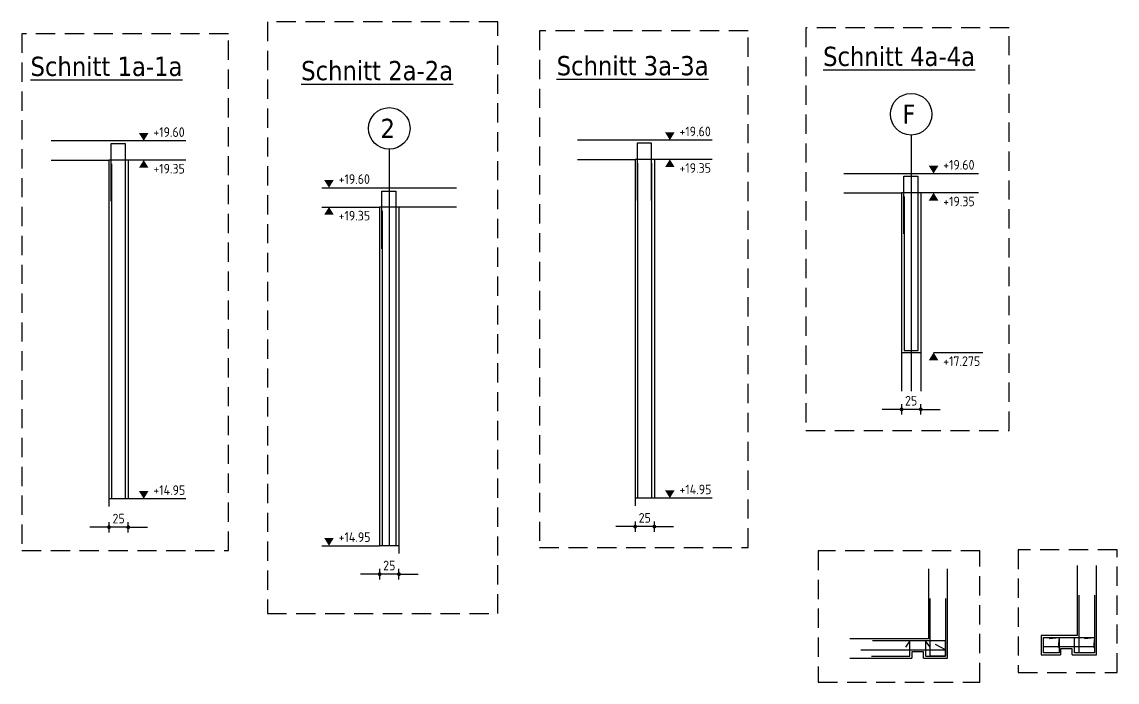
# Model space of a CAD drawing. Extents: x 0 to 59.2, y -11.4 to 29.7.
# Drawn here: x 40.46 to 54.68, y -11.4 to -2.83 of the extents above; entities that cross this region are included whole.
import ezdxf

# ---------------------------------------------------------------- set-up
doc = ezdxf.new("R2010")
doc.units = 0
doc.header["$LTSCALE"] = 0.5
doc.linetypes.add('AUSGEZOGEN', pattern=[1000.01, 1000, 0.01])
doc.linetypes.add('STRICHLINIE', pattern=[0.75, 0.5, -0.25])
for name, color, linetype in [('ACHSEN', 7, 'Continuous'), ('AFU', 7, 'Continuous'), ('BETON', 7, 'Continuous'), ('DETAIL', 7, 'Continuous'), ('HILFE', 7, 'Continuous'), ('koten', 7, 'Continuous'), ('MASSE', 7, 'Continuous'), ('OBJEKT', 7, 'Continuous'), ('RND', 7, 'Continuous'), ('SFP_Achsen', 7, 'Continuous'), ('TEXT', 7, 'Continuous')]:
    doc.layers.add(name, color=color, linetype=linetype)
doc.styles.add('helv', font='tahoma.ttf')
doc.styles.add('txt', font='isocp.shx')
doc.linetypes.add('AFU_50K', pattern='A,0.15,["/",Standard,S=0.2,R=0,X=-0.01,Y=-0.1],0.07,["/",Standard,S=0.2,R=0,X=-0.01,Y=-0.1],0.15', length=0.37)
doc.dimstyles.new('DOT_I', dxfattribs={"dimscale": 0.5, "dimtxt": 0.25, "dimasz": 0.25, "dimexe": 0.1, "dimexo": 0.3, "dimgap": 0.1, "dimtad": 1, "dimdec": 3, "dimzin": 3, "dimtxsty": 'txt', "dimblk": 'DOT', "dimblk1": 'DOT', "dimblk2": 'DOT', "dimsah": 1, "dimcen": 0.1, "dimse1": 1, "dimse2": 1, "dimazin": 0, "dimtfac": 1, "dimtdec": 4, "dimtix": 1, "dimtmove": 2, "dimatfit": 3, "dimfxl": 0, "dimtvp": 1, "dimtolj": 1, "dimtzin": 0, "dimarcsym": 0})

# ---------------------------------------------------------------- blocks, each defined once
blk = doc.blocks.new('okrd_o')
at = {"layer": 'koten', "color": 7, "linetype": 'Continuous'}
blk.add_solid([(-0.125, 0.202), (0.125, 0.202), (0, 0)], dxfattribs=at)
at = {"layer": 'koten', "style": 'txt'}
blk.add_attdef('OKRD', (0.25, 0.1), '', height=0.25, dxfattribs=at)
blk = doc.blocks.new('okrd_u')
at = {"layer": 'koten', "color": 7, "linetype": 'Continuous'}
blk.add_solid([(-0.125, -0.202), (0.125, -0.202), (0, 0)], dxfattribs=at)
at = {"layer": 'koten', "style": 'txt'}
blk.add_attdef('OKRD', (0.25, -0.35), '', height=0.25, dxfattribs=at)
blk = doc.blocks.new('DOT')
at = {"layer": 'MASSE', "color": 7, "linetype": 'Continuous'}
for p, q in [((0, 0), (-1, 0)), ((0, 0.54), (0, -0.54))]:
    blk.add_line(p, q, dxfattribs=at)
at = {"layer": 'MASSE', "color": 7, "linetype": 'Continuous', "const_width": 0.2}
blk.add_lwpolyline([(-0.1, 0, 1), (0.1, 0, 1)], format="xyb", close=True, dxfattribs=at)
blk = doc.blocks.new('*D23')
at = {"layer": 'Defpoints', "color": 0, "linetype": 'AUSGEZOGEN', "transparency": 16777216}
for p in [(45.105, -10.001), (45.105, -10.001), (45.355, -10.001)]:
    blk.add_point(p, dxfattribs=at)
at = {"layer": 'MASSE', "color": 0, "linetype": 'AUSGEZOGEN', "lineweight": -2, "transparency": 16777216}
for p, q in [((44.98, -10.001), (44.855, -10.001)), ((45.355, -10.001), (45.105, -10.001)), ((45.48, -10.001), (45.605, -10.001))]:
    blk.add_line(p, q, dxfattribs=at)
at = {"layer": 'MASSE', "color": 0, "linetype": 'AUSGEZOGEN', "lineweight": -2, "transparency": 16777216, "xscale": 0.125, "yscale": 0.125, "zscale": 0.125}
blk.add_blockref('DOT', (45.105, -10.001), dxfattribs=at)
at = {"layer": 'MASSE', "color": 0, "linetype": 'AUSGEZOGEN', "lineweight": -2, "transparency": 16777216, "xscale": 0.125, "yscale": 0.125, "zscale": 0.125, "rotation": 180}
blk.add_blockref('DOT', (45.355, -10.001), dxfattribs=at)
at = {"layer": 'MASSE', "color": 0, "linetype": 'AUSGEZOGEN', "transparency": 16777216, "insert": (45.23, -9.889), "char_height": 0.125, "attachment_point": 5, "style": 'txt'}
blk.add_mtext('\\A1;25', dxfattribs=at)
blk = doc.blocks.new('*D24')
at = {"layer": 'Defpoints', "color": 0, "linetype": 'AUSGEZOGEN', "transparency": 16777216}
for p in [(41.59, -9.391), (41.59, -9.391), (41.84, -9.391)]:
    blk.add_point(p, dxfattribs=at)
at = {"layer": 'MASSE', "color": 0, "linetype": 'AUSGEZOGEN', "lineweight": -2, "transparency": 16777216}
for p, q in [((41.465, -9.391), (41.34, -9.391)), ((41.84, -9.391), (41.59, -9.391)), ((41.965, -9.391), (42.09, -9.391))]:
    blk.add_line(p, q, dxfattribs=at)
at = {"layer": 'MASSE', "color": 0, "linetype": 'AUSGEZOGEN', "lineweight": -2, "transparency": 16777216, "xscale": 0.125, "yscale": 0.125, "zscale": 0.125}
blk.add_blockref('DOT', (41.59, -9.391), dxfattribs=at)
at = {"layer": 'MASSE', "color": 0, "linetype": 'AUSGEZOGEN', "lineweight": -2, "transparency": 16777216, "xscale": 0.125, "yscale": 0.125, "zscale": 0.125, "rotation": 180}
blk.add_blockref('DOT', (41.84, -9.391), dxfattribs=at)
at = {"layer": 'MASSE', "color": 0, "linetype": 'AUSGEZOGEN', "transparency": 16777216, "insert": (41.715, -9.279), "char_height": 0.125, "attachment_point": 5, "style": 'txt'}
blk.add_mtext('\\A1;25', dxfattribs=at)
blk = doc.blocks.new('*D25')
at = {"layer": 'Defpoints', "color": 0, "linetype": 'AUSGEZOGEN', "transparency": 16777216}
for p in [(48.423, -9.383), (48.423, -9.383), (48.673, -9.383)]:
    blk.add_point(p, dxfattribs=at)
at = {"layer": 'MASSE', "color": 0, "linetype": 'AUSGEZOGEN', "lineweight": -2, "transparency": 16777216}
for p, q in [((48.298, -9.383), (48.173, -9.383)), ((48.673, -9.383), (48.423, -9.383)), ((48.798, -9.383), (48.923, -9.383))]:
    blk.add_line(p, q, dxfattribs=at)
at = {"layer": 'MASSE', "color": 0, "linetype": 'AUSGEZOGEN', "lineweight": -2, "transparency": 16777216, "xscale": 0.125, "yscale": 0.125, "zscale": 0.125}
blk.add_blockref('DOT', (48.423, -9.383), dxfattribs=at)
at = {"layer": 'MASSE', "color": 0, "linetype": 'AUSGEZOGEN', "lineweight": -2, "transparency": 16777216, "xscale": 0.125, "yscale": 0.125, "zscale": 0.125, "rotation": 180}
blk.add_blockref('DOT', (48.673, -9.383), dxfattribs=at)
at = {"layer": 'MASSE', "color": 0, "linetype": 'AUSGEZOGEN', "transparency": 16777216, "insert": (48.548, -9.27), "char_height": 0.125, "attachment_point": 5, "style": 'txt'}
blk.add_mtext('\\A1;25', dxfattribs=at)
blk = doc.blocks.new('*D26')
at = {"layer": 'Defpoints', "color": 0, "linetype": 'AUSGEZOGEN', "transparency": 16777216}
for p in [(51.883, -7.861), (51.883, -7.861), (52.133, -7.861)]:
    blk.add_point(p, dxfattribs=at)
at = {"layer": 'MASSE', "color": 0, "linetype": 'AUSGEZOGEN', "lineweight": -2, "transparency": 16777216}
for p, q in [((51.758, -7.861), (51.633, -7.861)), ((52.133, -7.861), (51.883, -7.861)), ((52.258, -7.861), (52.383, -7.861))]:
    blk.add_line(p, q, dxfattribs=at)
at = {"layer": 'MASSE', "color": 0, "linetype": 'AUSGEZOGEN', "lineweight": -2, "transparency": 16777216, "xscale": 0.125, "yscale": 0.125, "zscale": 0.125}
blk.add_blockref('DOT', (51.883, -7.861), dxfattribs=at)
at = {"layer": 'MASSE', "color": 0, "linetype": 'AUSGEZOGEN', "lineweight": -2, "transparency": 16777216, "xscale": 0.125, "yscale": 0.125, "zscale": 0.125, "rotation": 180}
blk.add_blockref('DOT', (52.133, -7.861), dxfattribs=at)
at = {"layer": 'MASSE', "color": 0, "linetype": 'AUSGEZOGEN', "transparency": 16777216, "insert": (52.008, -7.748), "char_height": 0.125, "attachment_point": 5, "style": 'txt'}
blk.add_mtext('\\A1;25', dxfattribs=at)

msp = doc.modelspace()

# ---------------------------------------------------------------- linework, layer by layer
at = {"layer": 'ACHSEN', "color": 140, "linetype": 'AUSGEZOGEN'}
for p, q in [((52.008, -4.297), (52.008, -7.622)), ((45.23, -4.482), (45.23, -9.632))]:
    msp.add_line(p, q, dxfattribs=at)
at = {"layer": 'AFU', "color": 8, "linetype": 'AFU_50K'}
for p, q in [((41.84, -4.622), (41.59, -4.622)), ((48.673, -4.613), (48.423, -4.613)), ((52.133, -5.047), (51.883, -5.047)), ((45.355, -5.232), (45.105, -5.232)), ((41.84, -9.022), (41.59, -9.022)), ((48.673, -9.013), (48.423, -9.013)), ((45.355, -9.632), (45.105, -9.632))]:
    msp.add_line(p, q, dxfattribs=at)
at = {"layer": 'BETON', "color": 6, "linetype": 'AUSGEZOGEN'}
for p, q in [((42.59, -4.372), (40.84, -4.372)), ((49.423, -4.363), (47.673, -4.363)), ((40.84, -4.622), (41.59, -4.622)), ((41.59, -4.622), (41.59, -9.122)), ((41.84, -4.622), (41.84, -9.022)), ((42.59, -4.622), (41.84, -4.622)), ((47.673, -4.613), (48.423, -4.613)), ((48.423, -4.613), (48.423, -9.113)), ((48.673, -4.613), (48.673, -9.013)), ((49.423, -4.613), (48.673, -4.613)), ((51.133, -4.797), (52.883, -4.797)), ((44.355, -4.982), (46.105, -4.982)), ((51.133, -5.047), (51.883, -5.047)), ((51.883, -5.047), (51.883, -7.122)), ((52.133, -5.047), (52.133, -7.122)), ((52.883, -5.047), (52.133, -5.047)), ((44.355, -5.232), (45.105, -5.232)), ((45.105, -5.232), (45.105, -9.632)), ((45.355, -5.232), (45.355, -9.732)), ((46.105, -5.232), (45.355, -5.232)), ((51.883, -7.122), (52.133, -7.122)), ((42.59, -9.022), (41.84, -9.022)), ((49.423, -9.013), (48.673, -9.013)), ((44.355, -9.632), (45.105, -9.632)), ((52.166, -11.01), (52.016, -11.01)), ((52.016, -11.01), (52.016, -11.09)), ((52.166, -11.09), (52.166, -11.01)), ((54.098, -10.969), (53.948, -10.969)), ((53.948, -10.969), (53.948, -11.049)), ((54.098, -11.049), (54.098, -10.969))]:
    msp.add_line(p, q, dxfattribs=at)
at = {"layer": 'BETON', "color": 6, "linetype": 'AUSGEZOGEN', "lineweight": -2}
for p, q in [((52.231, -9.93), (52.231, -10.84)), ((52.481, -11.09), (52.481, -9.93)), ((54.163, -9.889), (54.163, -10.799)), ((54.413, -11.049), (54.413, -9.889)), ((54.163, -10.799), (53.698, -10.799)), ((53.698, -10.799), (53.698, -11.049)), ((52.231, -10.84), (51.213, -10.84)), ((51.213, -11.09), (52.016, -11.09)), ((52.166, -11.09), (52.481, -11.09)), ((53.698, -11.049), (53.948, -11.049)), ((54.098, -11.049), (54.413, -11.049))]:
    msp.add_line(p, q, dxfattribs=at)
at = {"layer": 'DETAIL', "color": 102, "linetype": 'STRICHLINIE'}
for points in [[(43.647, -2.828), (43.647, -10.51), (46.642, -10.51), (46.642, -2.828)], [(40.459, -2.981), (40.459, -9.695), (43.142, -9.695), (43.142, -2.981)], [(47.181, -2.945), (47.181, -9.655), (49.889, -9.655), (49.889, -2.945)], [(50.642, -2.906), (50.642, -8.136), (53.281, -8.136), (53.281, -2.906)], [(50.802, -9.699), (50.802, -11.403), (52.901, -11.403), (52.901, -9.699)], [(53.399, -9.684), (53.399, -11.278), (54.682, -11.278), (54.682, -9.684)]]:
    msp.add_lwpolyline(points, close=True, dxfattribs=at)
at = {"layer": 'HILFE', "color": 102, "linetype": 'AUSGEZOGEN'}
msp.add_line((52.299, -7.122), (52.937, -7.122), dxfattribs=at)
at = {"layer": 'OBJEKT', "color": 7, "linetype": 'AUSGEZOGEN'}
for p, q in [((51.883, -7.122), (51.883, -7.622)), ((52.133, -7.122), (52.133, -7.622))]:
    msp.add_line(p, q, dxfattribs=at)
at = {"layer": 'RND', "color": 1, "linetype": 'AUSGEZOGEN'}
for points in [[(41.62, -5.157), (41.62, -4.407), (41.8, -4.407), (41.8, -5.157)], [(48.453, -5.148), (48.453, -4.398), (48.633, -4.398), (48.633, -5.148)], [(41.625, -9.022), (41.625, -4.672)], [(41.805, -9.022), (41.805, -4.672)], [(48.458, -9.013), (48.458, -4.663)], [(48.638, -9.013), (48.638, -4.663)], [(51.913, -5.582), (51.913, -4.832), (52.093, -4.832), (52.093, -5.582)], [(45.135, -5.777), (45.135, -5.027), (45.315, -5.027), (45.315, -5.777)], [(51.918, -5.097), (51.918, -7.097), (52.098, -7.097), (52.098, -5.097)], [(45.14, -9.632), (45.14, -5.282)], [(45.32, -9.632), (45.32, -5.282)], [(52.456, -10.315), (52.456, -11.065), (52.256, -11.065), (52.256, -10.315)], [(54.388, -10.274), (54.388, -11.024), (54.188, -11.024), (54.188, -10.274)], [(51.356, -10.985), (52.456, -10.985), (52.324, -10.913)], [(51.491, -11.065), (51.991, -11.065), (51.991, -10.865), (51.934, -10.947)], [(52.253, -10.947), (52.196, -10.865), (52.196, -11.065), (52.456, -11.065), (52.456, -10.865), (51.506, -10.865)], [(54.259, -10.836), (54.388, -10.824), (54.388, -10.944), (53.728, -10.944), (53.728, -10.824), (54.388, -10.824), (54.377, -10.954)], [(53.799, -10.836), (53.928, -10.824), (53.928, -11.024), (53.728, -11.024), (53.728, -10.824), (53.928, -10.824), (53.917, -10.954)], [(54.259, -10.836), (54.388, -10.824), (54.388, -11.024), (54.128, -11.024), (54.128, -10.824), (54.388, -10.824), (54.377, -10.954)]]:
    msp.add_lwpolyline(points, dxfattribs=at)
at = {"layer": 'SFP_Achsen', "color": 7, "linetype": 'AUSGEZOGEN'}
for centre in [(52.008, -4.027), (45.23, -4.211)]:
    msp.add_circle(centre, 0.27, dxfattribs=at)

# ---------------------------------------------------------------- block references
at = {"layer": 'koten', "color": 7, "linetype": 'AUSGEZOGEN', "xscale": 0.5, "yscale": 0.5, "zscale": 0.5}
for name, p, values in [('okrd_o', (42.041, -4.372), {'OKRD': '+19.60'}), ('okrd_o', (48.874, -4.363), {'OKRD': '+19.60'}), ('okrd_u', (42.041, -4.622), {'OKRD': '+19.35'}), ('okrd_u', (48.874, -4.613), {'OKRD': '+19.35'}), ('okrd_o', (52.299, -4.797), {'OKRD': '+19.60'}), ('okrd_o', (44.447, -4.982), {'OKRD': '+19.60'}), ('okrd_u', (52.299, -5.047), {'OKRD': '+19.35'}), ('okrd_u', (44.447, -5.232), {'OKRD': '+19.35'}), ('okrd_u', (52.299, -7.122), {'OKRD': '+17.275'}), ('okrd_o', (42.041, -9.022), {'OKRD': '+14.95'}), ('okrd_o', (48.874, -9.013), {'OKRD': '+14.95'}), ('okrd_o', (44.447, -9.632), {'OKRD': '+14.95'})]:
    msp.add_blockref(name, p, dxfattribs=at).add_auto_attribs(values)

# ---------------------------------------------------------------- texts
at = {"layer": 'SFP_Achsen', "color": 6, "linetype": 'AUSGEZOGEN', "style": 'helv'}
for s, p in [('F', (51.894, -4.151)), ('2', (45.116, -4.336))]:
    msp.add_text(s, height=0.25, dxfattribs=at).set_placement(p)
at = {"layer": 'TEXT', "color": 6, "linetype": 'AUSGEZOGEN', "style": 'helv'}
for s, p in [('%%USchnitt 1a-1a', (40.571, -3.53)), ('%%USchnitt 3a-3a', (47.404, -3.521)), ('%%USchnitt 4a-4a', (50.864, -3.4)), ('%%USchnitt 2a-2a', (44.086, -3.585))]:
    msp.add_text(s, height=0.25, dxfattribs=at).set_placement(p)

# ---------------------------------------------------------------- dimensions: what is measured, and where the dimension line sits
at = {"layer": 'MASSE', "color": 7, "linetype": 'AUSGEZOGEN'}
for base, p1, p2, picture, middle in [((51.883, -7.861), (52.133, -7.861), (51.883, -7.861), '*D26', (52.008, -7.748)), ((41.59, -9.391), (41.84, -9.391), (41.59, -9.391), '*D24', (41.715, -9.279)), ((48.423, -9.383), (48.673, -9.383), (48.423, -9.383), '*D25', (48.548, -9.27)), ((45.105, -10.001), (45.355, -10.001), (45.105, -10.001), '*D23', (45.23, -9.889))]:
    dim = msp.add_linear_dim(base=base, p1=p1, p2=p2, dimstyle='DOT_I', override={"dimdec": 0, "dimlfac": 100}, dxfattribs=at)
    dim.commit()
    dim.dimension.update_dxf_attribs({"geometry": picture, "text_midpoint": middle})

doc.saveas('drawing.dxf')
